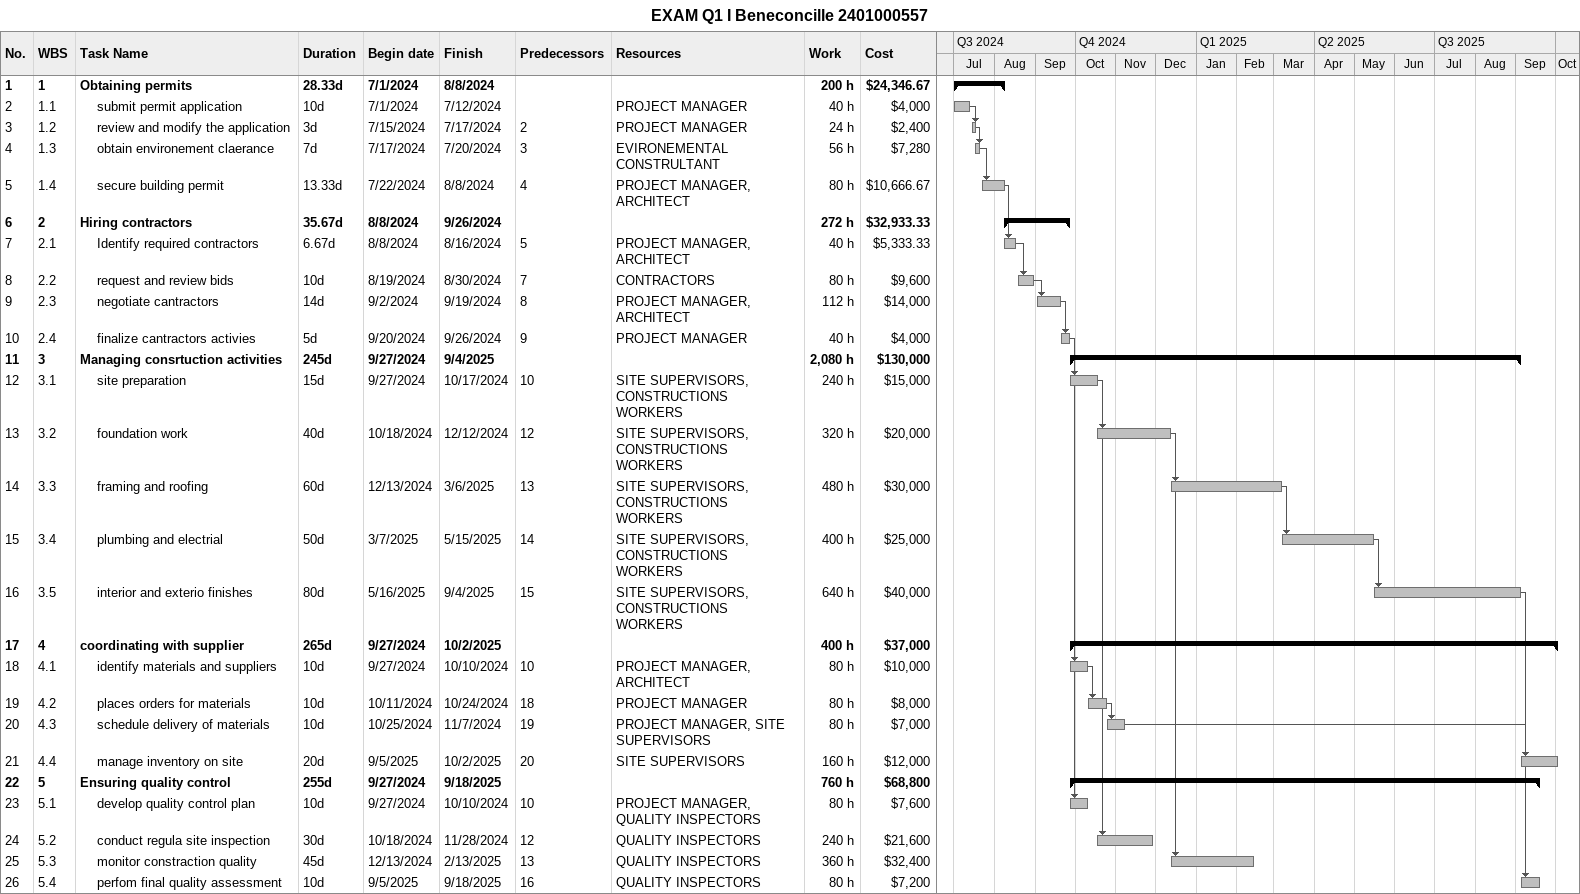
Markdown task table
EXAM Q1 I Beneconcille 2401000557

| ID | WBS | Task | Duration | Start | Finish | Predecessors | Resources | Work (h) | Cost ($) |
|---|---|---|---|---|---|---|---|---|---|
| 1 | 1 | **Obtaining permits** | 28.33d | 2024-07-01 | 2024-08-08 |  |  | 200 | 24346.67 |
| 2 | 1.1 | submit permit application | 10d | 2024-07-01 | 2024-07-12 |  | PROJECT MANAGER | 40 | 4000 |
| 3 | 1.2 | review and modify the application | 3d | 2024-07-15 | 2024-07-17 | 2 | PROJECT MANAGER | 24 | 2400 |
| 4 | 1.3 | obtain environement claerance | 7d | 2024-07-17 | 2024-07-20 | 3 | EVIRONEMENTAL CONSTRULTANT | 56 | 7280 |
| 5 | 1.4 | secure building permit | 13.33d | 2024-07-22 | 2024-08-08 | 4 | PROJECT MANAGER, ARCHITECT | 80 | 10666.67 |
| 6 | 2 | **Hiring contractors** | 35.67d | 2024-08-08 | 2024-09-26 |  |  | 272 | 32933.33 |
| 7 | 2.1 | Identify required contractors | 6.67d | 2024-08-08 | 2024-08-16 | 5 | PROJECT MANAGER, ARCHITECT | 40 | 5333.33 |
| 8 | 2.2 | request and review bids | 10d | 2024-08-19 | 2024-08-30 | 7 | CONTRACTORS | 80 | 9600 |
| 9 | 2.3 | negotiate cantractors | 14d | 2024-09-02 | 2024-09-19 | 8 | PROJECT MANAGER, ARCHITECT | 112 | 14000 |
| 10 | 2.4 | finalize cantractors activies | 5d | 2024-09-20 | 2024-09-26 | 9 | PROJECT MANAGER | 40 | 4000 |
| 11 | 3 | **Managing consrtuction activities** | 245d | 2024-09-27 | 2025-09-04 |  |  | 2080 | 130000 |
| 12 | 3.1 | site preparation | 15d | 2024-09-27 | 2024-10-17 | 10 | SITE SUPERVISORS, CONSTRUCTIONS WORKERS | 240 | 15000 |
| 13 | 3.2 | foundation work | 40d | 2024-10-18 | 2024-12-12 | 12 | SITE SUPERVISORS, CONSTRUCTIONS WORKERS | 320 | 20000 |
| 14 | 3.3 | framing and roofing | 60d | 2024-12-13 | 2025-03-06 | 13 | SITE SUPERVISORS, CONSTRUCTIONS WORKERS | 480 | 30000 |
| 15 | 3.4 | plumbing and electrial | 50d | 2025-03-07 | 2025-05-15 | 14 | SITE SUPERVISORS, CONSTRUCTIONS WORKERS | 400 | 25000 |
| 16 | 3.5 | interior and exterio finishes | 80d | 2025-05-16 | 2025-09-04 | 15 | SITE SUPERVISORS, CONSTRUCTIONS WORKERS | 640 | 40000 |
| 17 | 4 | **coordinating with supplier** | 265d | 2024-09-27 | 2025-10-02 |  |  | 400 | 37000 |
| 18 | 4.1 | identify materials and suppliers | 10d | 2024-09-27 | 2024-10-10 | 10 | PROJECT MANAGER, ARCHITECT | 80 | 10000 |
| 19 | 4.2 | places orders for materials | 10d | 2024-10-11 | 2024-10-24 | 18 | PROJECT MANAGER | 80 | 8000 |
| 20 | 4.3 | schedule delivery of materials | 10d | 2024-10-25 | 2024-11-07 | 19 | PROJECT MANAGER, SITE SUPERVISORS | 80 | 7000 |
| 21 | 4.4 | manage inventory on site | 20d | 2025-09-05 | 2025-10-02 | 20 | SITE SUPERVISORS | 160 | 12000 |
| 22 | 5 | **Ensuring quality control** | 255d | 2024-09-27 | 2025-09-18 |  |  | 760 | 68800 |
| 23 | 5.1 | develop quality control plan | 10d | 2024-09-27 | 2024-10-10 | 10 | PROJECT MANAGER, QUALITY INSPECTORS | 80 | 7600 |
| 24 | 5.2 | conduct regula site inspection | 30d | 2024-10-18 | 2024-11-28 | 12 | QUALITY INSPECTORS | 240 | 21600 |
| 25 | 5.3 | monitor constraction quality | 45d | 2024-12-13 | 2025-02-13 | 13 | QUALITY INSPECTORS | 360 | 32400 |
| 26 | 5.4 | perfom final quality assessment | 10d | 2025-09-05 | 2025-09-18 | 16 | QUALITY INSPECTORS | 80 | 7200 |
